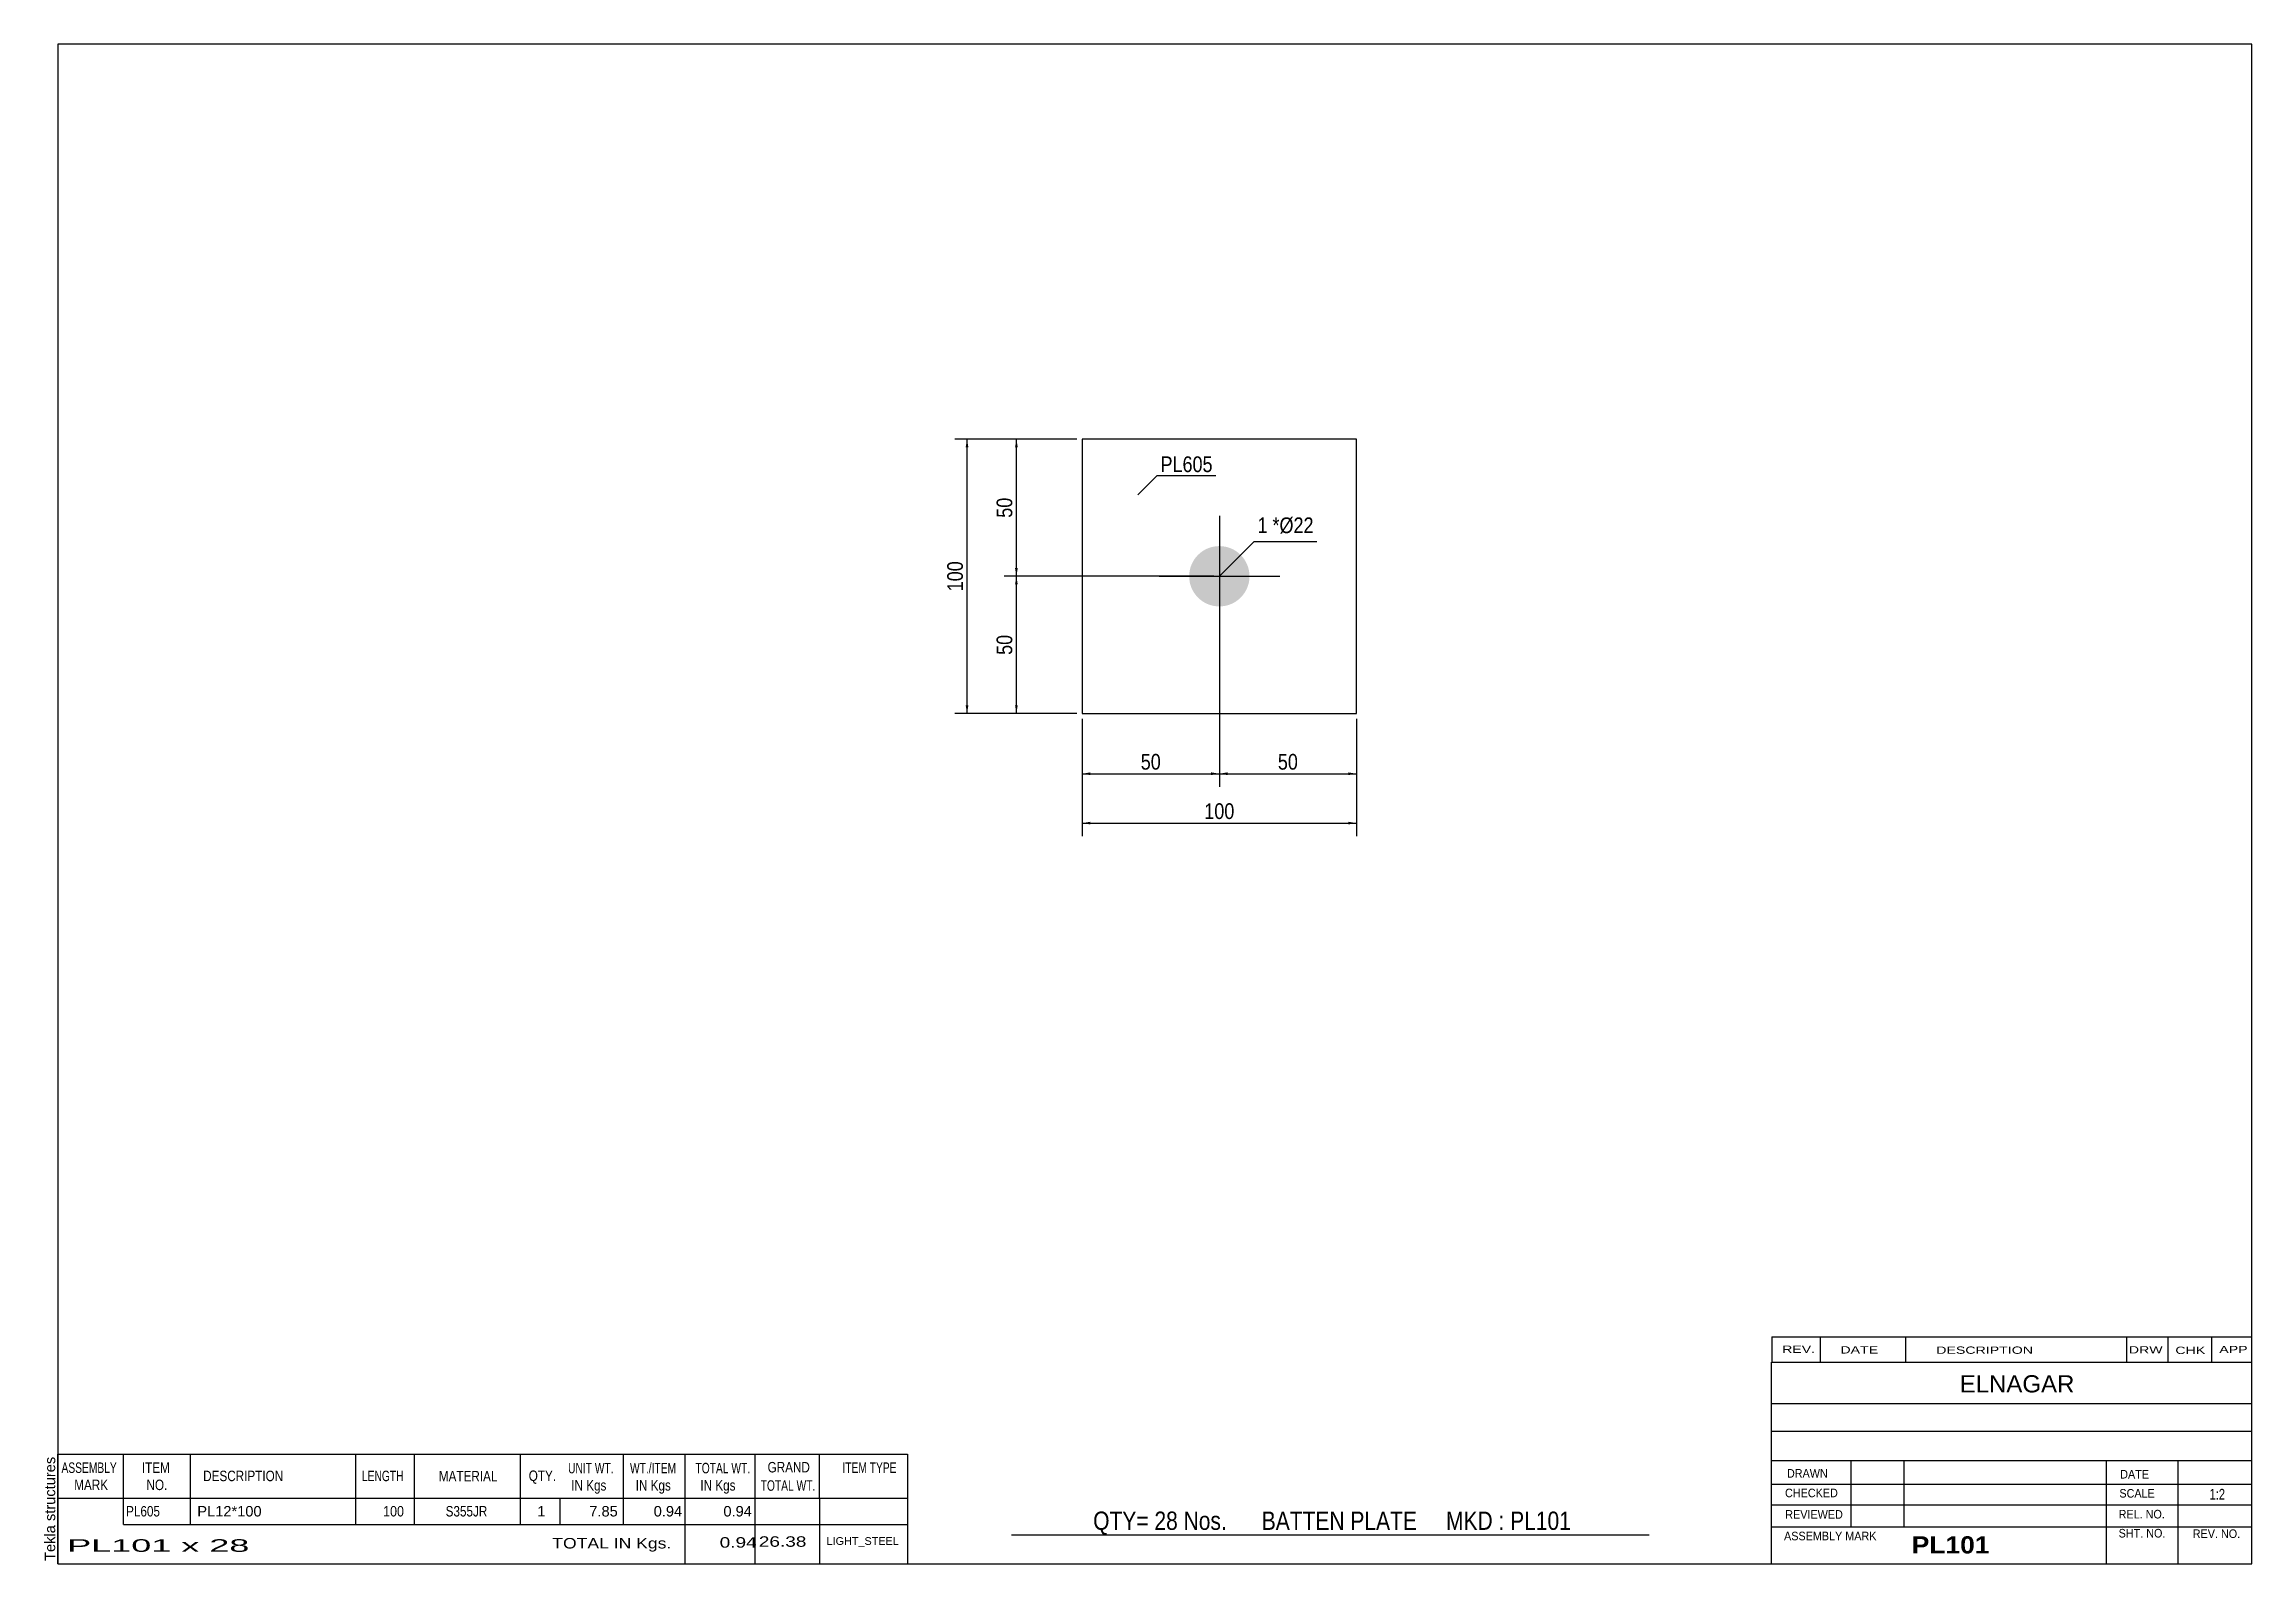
# Model space of a CAD drawing. Header units: millimetres. Extents: x -189 to 213, y -180 to 97.
import ezdxf

# ---------------------------------------------------------------- set-up
doc = ezdxf.new("R2010")
doc.units = ezdxf.units.MM
doc.styles.add('Arial', font='ARIAL.TTF', dxfattribs={"height": 0.2})
doc.styles.add('Arial Bold', font='ARIALBD.TTF', dxfattribs={"height": 0.2})
doc.styles.add('Arial Narrow', font='ARIALN.TTF', dxfattribs={"height": 0.2})

# ---------------------------------------------------------------- blocks, each defined once
blk = doc.blocks.new('Unknown-629097715-1403')
at = {"color": 5, "linetype": 'Continuous'}
for p, q in [((213.25, 97), (-186.75, 97)), ((-186.75, 97), (-186.75, -180)), ((213.25, -180), (213.25, 97)), ((-186.75, -180), (213.25, -180))]:
    blk.add_line(p, q, dxfattribs=at)
at = {"color": 174, "linetype": 'Continuous', "style": 'Arial'}
blk.add_text('Tekla structures', height=1.9102, rotation=90, dxfattribs=at).set_placement((-187.25, -179.5))
blk = doc.blocks.new('Part-629097715-1217 - 1214')
at = {"color": 2, "linetype": 'Continuous'}
for p, q in [((50, 25), (0, 25)), ((0, 25), (0, -25)), ((50, -25), (50, 25)), ((0, -25), (50, -25))]:
    blk.add_line(p, q, dxfattribs=at)
blk = doc.blocks.new('Bolt-629097715-1218 - 1214')
at = {"linetype": 'Continuous'}
blk.add_hatch(color=3, dxfattribs=at).paths.add_polyline_path([(30.5, 0, -1), (19.5, 0, -1)])
at = {"color": 3, "linetype": 'Continuous'}
for p, q in [((25, 11), (25, -11)), ((14, 0), (36, 0))]:
    blk.add_line(p, q, dxfattribs=at)
blk = doc.blocks.new('StraightDimension-629097715-1224 - 1214')
at = {"linetype": 'Continuous'}
for points in [[(26.5, -36.25), (25, -36), (26.5, -35.75)], [(48.5, -35.75), (50, -36), (48.5, -36.25)]]:
    blk.add_hatch(color=7, dxfattribs=at).paths.add_polyline_path(points)
at = {"color": 7, "linetype": 'Continuous'}
for p, q in [((25, -1), (25, -38.4)), ((50, -26), (50, -38.4)), ((25, -36), (50, -36))]:
    blk.add_line(p, q, dxfattribs=at)
at = {"color": 0}
blk.add_wipeout([(39.93, -35.85), (39.93, -31.65), (35.07, -31.65), (35.07, -35.85)], dxfattribs=at)
at = {"color": 3, "style": 'Arial Narrow'}
blk.add_text('50', height=2.863, dxfattribs=at).set_placement((35.67, -35.25))
blk = doc.blocks.new('StraightDimension-629097715-1225 - 1214')
at = {"linetype": 'Continuous'}
for points in [[(1.5, -36.25), (0, -36), (1.5, -35.75)], [(23.5, -35.75), (25, -36), (23.5, -36.25)]]:
    blk.add_hatch(color=7, dxfattribs=at).paths.add_polyline_path(points)
at = {"color": 7, "linetype": 'Continuous'}
for p, q in [((25, -1), (25, -38.4)), ((0, -26), (0, -38.4)), ((0, -36), (25, -36))]:
    blk.add_line(p, q, dxfattribs=at)
at = {"color": 0}
blk.add_wipeout([(14.93, -35.85), (14.93, -31.65), (10.07, -31.65), (10.07, -35.85)], dxfattribs=at)
at = {"color": 3, "style": 'Arial Narrow'}
blk.add_text('50', height=2.863, dxfattribs=at).set_placement((10.67, -35.25))
blk = doc.blocks.new('StraightDimension-629097715-1235 - 1214')
at = {"linetype": 'Continuous'}
for points in [[(1.5, -45.25), (0, -45), (1.5, -44.75)], [(48.5, -44.75), (50, -45), (48.5, -45.25)]]:
    blk.add_hatch(color=7, dxfattribs=at).paths.add_polyline_path(points)
at = {"color": 7, "linetype": 'Continuous'}
for p, q in [((0, -26), (0, -47.4)), ((50, -26), (50, -47.4)), ((0, -45), (50, -45))]:
    blk.add_line(p, q, dxfattribs=at)
at = {"color": 0}
blk.add_wipeout([(28.34, -44.85), (28.34, -40.65), (21.66, -40.65), (21.66, -44.85)], dxfattribs=at)
at = {"color": 3, "style": 'Arial Narrow'}
blk.add_text('100', height=2.863, dxfattribs=at).set_placement((22.26, -44.25))
blk = doc.blocks.new('StraightDimension-629097715-1239 - 1214')
at = {"linetype": 'Continuous'}
for points in [[(-12.25, 23.5), (-12, 25), (-11.75, 23.5)], [(-11.75, 1.5), (-12, 0), (-12.25, 1.5)]]:
    blk.add_hatch(color=7, dxfattribs=at).paths.add_polyline_path(points)
at = {"color": 7, "linetype": 'Continuous'}
for p, q in [((-1, 25), (-14.25, 25)), ((-12, 0), (-12, 25)), ((24, 0), (-14.25, 0))]:
    blk.add_line(p, q, dxfattribs=at)
at = {"color": 0}
blk.add_wipeout([(-12.15, 14.93), (-16.35, 14.93), (-16.35, 10.07), (-12.15, 10.07)], dxfattribs=at)
at = {"color": 3, "style": 'Arial Narrow'}
blk.add_text('50', height=2.863, rotation=90.0002, dxfattribs=at).set_placement((-12.75, 10.67))
blk = doc.blocks.new('StraightDimension-629097715-1240 - 1214')
at = {"linetype": 'Continuous'}
for points in [[(-12.25, -1.5), (-12, 0), (-11.75, -1.5)], [(-11.75, -23.5), (-12, -25), (-12.25, -23.5)]]:
    blk.add_hatch(color=7, dxfattribs=at).paths.add_polyline_path(points)
at = {"color": 7, "linetype": 'Continuous'}
for p, q in [((24, 0), (-14.25, 0)), ((-12, -25), (-12, 0)), ((-1, -25), (-14.25, -25))]:
    blk.add_line(p, q, dxfattribs=at)
at = {"color": 0}
blk.add_wipeout([(-12.15, -10.07), (-16.35, -10.07), (-16.35, -14.93), (-12.15, -14.93)], dxfattribs=at)
at = {"color": 3, "style": 'Arial Narrow'}
blk.add_text('50', height=2.863, rotation=90.0002, dxfattribs=at).set_placement((-12.75, -14.33))
blk = doc.blocks.new('StraightDimension-629097715-1249 - 1214')
at = {"linetype": 'Continuous'}
for points in [[(-21.25, 23.5), (-21, 25), (-20.75, 23.5)], [(-20.75, -23.5), (-21, -25), (-21.25, -23.5)]]:
    blk.add_hatch(color=7, dxfattribs=at).paths.add_polyline_path(points)
at = {"color": 7, "linetype": 'Continuous'}
for p, q in [((-1, 25), (-23.25, 25)), ((-21, -25), (-21, 25)), ((-1, -25), (-23.25, -25))]:
    blk.add_line(p, q, dxfattribs=at)
at = {"color": 0}
blk.add_wipeout([(-21.15, 3.34), (-25.35, 3.34), (-25.35, -3.34), (-21.15, -3.34)], dxfattribs=at)
at = {"color": 3, "style": 'Arial Narrow'}
blk.add_text('100', height=2.863, rotation=90.0002, dxfattribs=at).set_placement((-21.75, -2.74))
blk = doc.blocks.new('CBS_REVISION-629097715-1411')
at = {"color": 7, "linetype": 'Continuous'}
for p, q in [((125.74, -138.62), (213.24, -138.62)), ((125.74, -138.62), (125.74, -143.25)), ((134.54, -138.62), (134.54, -143.25)), ((150.13, -138.62), (150.13, -143.19)), ((190.39, -138.62), (190.39, -143.25)), ((197.93, -138.62), (197.93, -143.25)), ((205.88, -138.62), (205.88, -143.25)), ((125.74, -143.25), (213.24, -143.25))]:
    blk.add_line(p, q, dxfattribs=at)
at = {"color": 7, "style": 'Arial Narrow', "width": 1.7}
for s, height, p in [('REV.', 1.326, (127.6, -141.57)), ('DATE', 1.326, (138.23, -141.69)), ('DESCRIPTION', 1.3257, (155.71, -141.74)), ('DRW', 1.326, (190.82, -141.68)), ('CHK', 1.326, (199.31, -141.77)), ('APP', 1.326, (207.31, -141.62))]:
    blk.add_text(s, height=height, dxfattribs=at).set_placement(p)
blk = doc.blocks.new('CBS_BOM-629097715-1408')
at = {"color": 7, "linetype": 'Continuous'}
for p, q in [((-186.78, -168.03), (-186.78, -160.03)), ((-186.78, -160.03), (-31.86, -160.03)), ((-174.78, -168.03), (-174.78, -160.03)), ((-162.59, -168.03), (-162.59, -160.03)), ((-132.43, -168.03), (-132.43, -160.03)), ((-121.75, -168.03), (-121.75, -160.03)), ((-102.43, -168.03), (-102.43, -160.03)), ((-83.63, -168.03), (-83.63, -160.03)), ((-72.42, -168.03), (-72.42, -160.03)), ((-59.63, -168.03), (-59.63, -160.03)), ((-47.88, -168.03), (-47.88, -160.03)), ((-31.86, -160.04), (-31.86, -168.02)), ((-186.78, -168.03), (-31.86, -168.03)), ((-186.78, -172.83), (-186.78, -168.03)), ((-174.78, -172.83), (-174.78, -168.03)), ((-162.59, -172.83), (-162.59, -168.03)), ((-132.43, -172.83), (-132.43, -168.03)), ((-121.75, -172.83), (-121.75, -168.03)), ((-102.43, -172.83), (-102.43, -168.03)), ((-95.17, -172.83), (-95.17, -168.03)), ((-83.63, -172.83), (-83.63, -168.03)), ((-72.42, -172.83), (-72.42, -168.03)), ((-59.63, -172.83), (-59.63, -168.03)), ((-47.86, -172.83), (-47.86, -168.03)), ((-31.86, -168.04), (-31.86, -172.83)), ((-186.78, -180.03), (-186.78, -172.85)), ((-174.78, -172.83), (-31.86, -172.83)), ((-72.42, -180.03), (-72.42, -172.85)), ((-59.63, -180.03), (-59.63, -172.85)), ((-47.82, -180.03), (-47.82, -172.85)), ((-31.86, -172.83), (-31.86, -180.03)), ((-186.78, -180.03), (-31.86, -180.03))]:
    blk.add_line(p, q, dxfattribs=at)
at = {"color": 3, "linetype": 'Continuous', "style": 'Arial'}
for s, height, width, p in [('ASSEMBLY', 1.91, 0.7, (-186.1, -163.46)), ('MARK', 1.91, 0.8, (-183.78, -166.59)), ('ITEM', 1.91, 0.8, (-171.45, -163.46)), ('NO.', 1.91, 0.8, (-170.6, -166.59)), ('DESCRIPTION', 1.9102, 0.8, (-160.27, -164.96)), ('LENGTH', 1.91, 0.7, (-131.32, -164.96)), ('MATERIAL', 1.91, 0.8, (-117.3, -165.01)), ('QTY.', 1.91, 0.8, (-100.91, -164.93)), ('UNIT WT.', 1.91, 0.7, (-93.74, -163.53)), ('IN Kgs', 1.91, 0.8, (-93.16, -166.67)), ('WT./ITEM', 1.91, 0.7, (-82.45, -163.53)), ('IN Kgs', 1.91, 0.8, (-81.41, -166.67)), ('TOTAL WT.', 1.91, 0.7, (-70.51, -163.53)), ('IN Kgs', 1.91, 0.8, (-69.62, -166.67)), ('TOTAL WT.', 1.91, 0.7, (-58.62, -166.71)), ('GRAND', 1.91, 0.8, (-57.36, -163.37)), ('ITEM TYPE', 1.91, 0.7, (-43.72, -163.45))]:
    blk.add_text(s, height=height, dxfattribs=dict(at, width=width)).set_placement(p)
at = {"color": 7, "linetype": 'Continuous', "style": 'Arial'}
for s, width, p in [('PL605', 0.8, (-174.32, -171.4)), ('100', 0.85, (-127.45, -171.4)), ('S355JR', 0.8, (-116.06, -171.4))]:
    blk.add_text(s, height=1.91, dxfattribs=dict(at, width=width)).set_placement(p)
for s, p in [('PL12*100', (-161.34, -171.4)), ('1', (-99.34, -171.4)), ('7.85', (-89.87, -171.4)), ('0.94', (-78.13, -171.4)), ('0.94', (-65.42, -171.4))]:
    blk.add_text(s, height=1.91, dxfattribs=at).set_placement(p)
at = {"color": 6, "linetype": 'Continuous', "style": 'Arial'}
for s, height, width, p in [('PL101 x 28', 2.292, 2.05, (-185.06, -177.84)), ('TOTAL IN Kgs.', 1.9102, 1.2, (-96.62, -177.23)), ('0.94', 1.91, 1.3, (-66.1, -177.08)), ('26.38', 1.91, 1.3, (-58.96, -176.92))]:
    blk.add_text(s, height=height, dxfattribs=dict(at, width=width)).set_placement(p)
blk.add_text('LIGHT_STEEL', height=1.4135, dxfattribs=at).set_placement((-46.61, -176.58))
blk = doc.blocks.new('CBS_CALLOFF-629097715-1409')
at = {"color": 7, "linetype": 'Continuous'}
blk.add_line((-12.87, -174.73), (103.36, -174.75), dxfattribs=at)
at = {"color": 3, "linetype": 'Continuous', "style": 'Arial Narrow'}
blk.add_text('QTY= 28 Nos.      BATTEN PLATE     MKD : PL101', height=3.3405, dxfattribs=at).set_placement((2, -173.84))
blk = doc.blocks.new('CBS_NAME_BLOG-629097715-1410')
at = {"color": 7, "linetype": 'Continuous'}
for p, q in [((125.66, -143.25), (213.18, -143.25)), ((125.66, -179.96), (125.66, -143.25)), ((125.66, -150.79), (213.18, -150.79)), ((125.73, -155.84), (213.25, -155.84)), ((125.66, -161.21), (213.18, -161.21)), ((140.18, -173.32), (140.18, -161.22)), ((149.87, -173.29), (149.87, -161.22)), ((186.78, -179.96), (186.78, -161.23)), ((199.83, -179.96), (199.83, -161.22)), ((125.67, -165.51), (213.25, -165.49)), ((125.66, -169.26), (213.18, -169.26)), ((125.66, -173.3), (213.18, -173.3)), ((125.66, -180), (213.25, -180))]:
    blk.add_line(p, q, dxfattribs=at)
at = {"color": 3, "linetype": 'Continuous', "style": 'Arial'}
blk.add_text('ELNAGAR', height=3.133, dxfattribs=at).set_placement((159.98, -148.78))
at = {"color": 3, "linetype": 'Continuous'}
for s, height, style, width, p in [('DRAWN', 1.566, 'Arial', 0.9, (128.49, -164.32)), ('DATE', 1.566, 'Arial', 0.9, (189.25, -164.48)), ('CHECKED', 1.566, 'Arial', 0.9, (128.14, -167.89)), ('SCALE', 1.566, 'Arial', 0.9, (189.1, -167.96)), ('1:2', 1.957, 'Arial Narrow', 0.9, (205.55, -168.32)), ('REVIEWED', 1.566, 'Arial', 0.9, (128.18, -171.81)), ('REL. NO.', 1.566, 'Arial', 0.9, (188.96, -171.76)), ('ASSEMBLY MARK', 1.5663, 'Arial', 0.9, (127.96, -175.74)), ('PL101', 3.131, 'Arial Bold', 1.1, (151.24, -178.14)), ('SHT. NO.', 1.566, 'Arial', 0.9, (188.96, -175.23)), ('REV. NO.', 1.566, 'Arial', 0.9, (202.48, -175.32))]:
    blk.add_text(s, height=height, dxfattribs=dict(at, style=style, width=width)).set_placement(p)
blk = doc.blocks.new('Mark-629097715-1252 - 1214')
at = {"color": 0}
blk.add_wipeout([(23.79, 18.99), (23.79, 21.99), (14.28, 21.99), (14.28, 18.99)], dxfattribs=at)
blk.add_wipeout([(23.79, 18.99), (23.79, 21.99), (14.28, 21.99), (14.28, 18.99)], dxfattribs=at)
at = {"color": 7, "linetype": 'Continuous'}
for p, q in [((10.15, 14.85), (13.68, 18.39)), ((13.68, 18.39), (24.39, 18.39))]:
    blk.add_line(p, q, dxfattribs=at)
at = {"color": 3, "style": 'Arial Narrow'}
blk.add_text('PL605', height=2.863, dxfattribs=at).set_placement((14.28, 18.99))
blk = doc.blocks.new('Mark-629097715-1255 - 1214')
at = {"color": 0}
blk.add_wipeout([(33.79, 7.86), (33.79, 10.86), (31.96, 10.86), (31.96, 7.86)], dxfattribs=at)
blk.add_wipeout([(33.79, 7.86), (33.79, 10.86), (31.96, 10.86), (31.96, 7.86)], dxfattribs=at)
at = {"color": 7, "linetype": 'Continuous'}
blk.add_line((25, 0), (31.36, 6.36), dxfattribs=at)
at = {"color": 0}
blk.add_wipeout([(35.97, 7.86), (35.97, 10.86), (34.69, 10.86), (34.69, 7.86)], dxfattribs=at)
blk.add_wipeout([(35.97, 7.86), (35.97, 10.86), (34.69, 10.86), (34.69, 7.86)], dxfattribs=at)
at = {"color": 3, "style": 'Arial Narrow'}
blk.add_text('1', height=2.86, dxfattribs=at).set_placement((31.96, 7.86))
at = {"color": 0}
blk.add_wipeout([(42.18, 7.86), (42.18, 10.86), (35.97, 10.86), (35.97, 7.86)], dxfattribs=at)
blk.add_wipeout([(42.18, 7.86), (42.18, 10.86), (35.97, 10.86), (35.97, 7.86)], dxfattribs=at)
at = {"color": 7, "linetype": 'Continuous'}
blk.add_line((31.36, 6.36), (42.78, 6.36), dxfattribs=at)
at = {"color": 3, "style": 'Arial Narrow'}
for s, height, p in [('*', 2.86, (34.69, 7.86)), ('Ø22', 2.863, (35.97, 7.86))]:
    blk.add_text(s, height=height, dxfattribs=at).set_placement(p)

msp = doc.modelspace()

# ---------------------------------------------------------------- block references
for name in ['Unknown-629097715-1403', 'Part-629097715-1217 - 1214', 'Bolt-629097715-1218 - 1214', 'CBS_REVISION-629097715-1411', 'CBS_NAME_BLOG-629097715-1410', 'CBS_BOM-629097715-1408', 'CBS_CALLOFF-629097715-1409']:
    msp.add_blockref(name, (0, 0))

# ---------------------------------------------------------------- next in the draw order: block references
msp.add_blockref('StraightDimension-629097715-1224 - 1214', (0, 0))

# ---------------------------------------------------------------- next in the draw order: block references
msp.add_blockref('StraightDimension-629097715-1225 - 1214', (0, 0))

# ---------------------------------------------------------------- next in the draw order: block references
for name in ['StraightDimension-629097715-1239 - 1214', 'StraightDimension-629097715-1235 - 1214']:
    msp.add_blockref(name, (0, 0))

# ---------------------------------------------------------------- next in the draw order: block references
for name in ['Mark-629097715-1252 - 1214', 'StraightDimension-629097715-1240 - 1214']:
    msp.add_blockref(name, (0, 0))

# ---------------------------------------------------------------- next in the draw order: block references
for name in ['StraightDimension-629097715-1249 - 1214', 'Mark-629097715-1255 - 1214']:
    msp.add_blockref(name, (0, 0))

doc.saveas('drawing.dxf')
